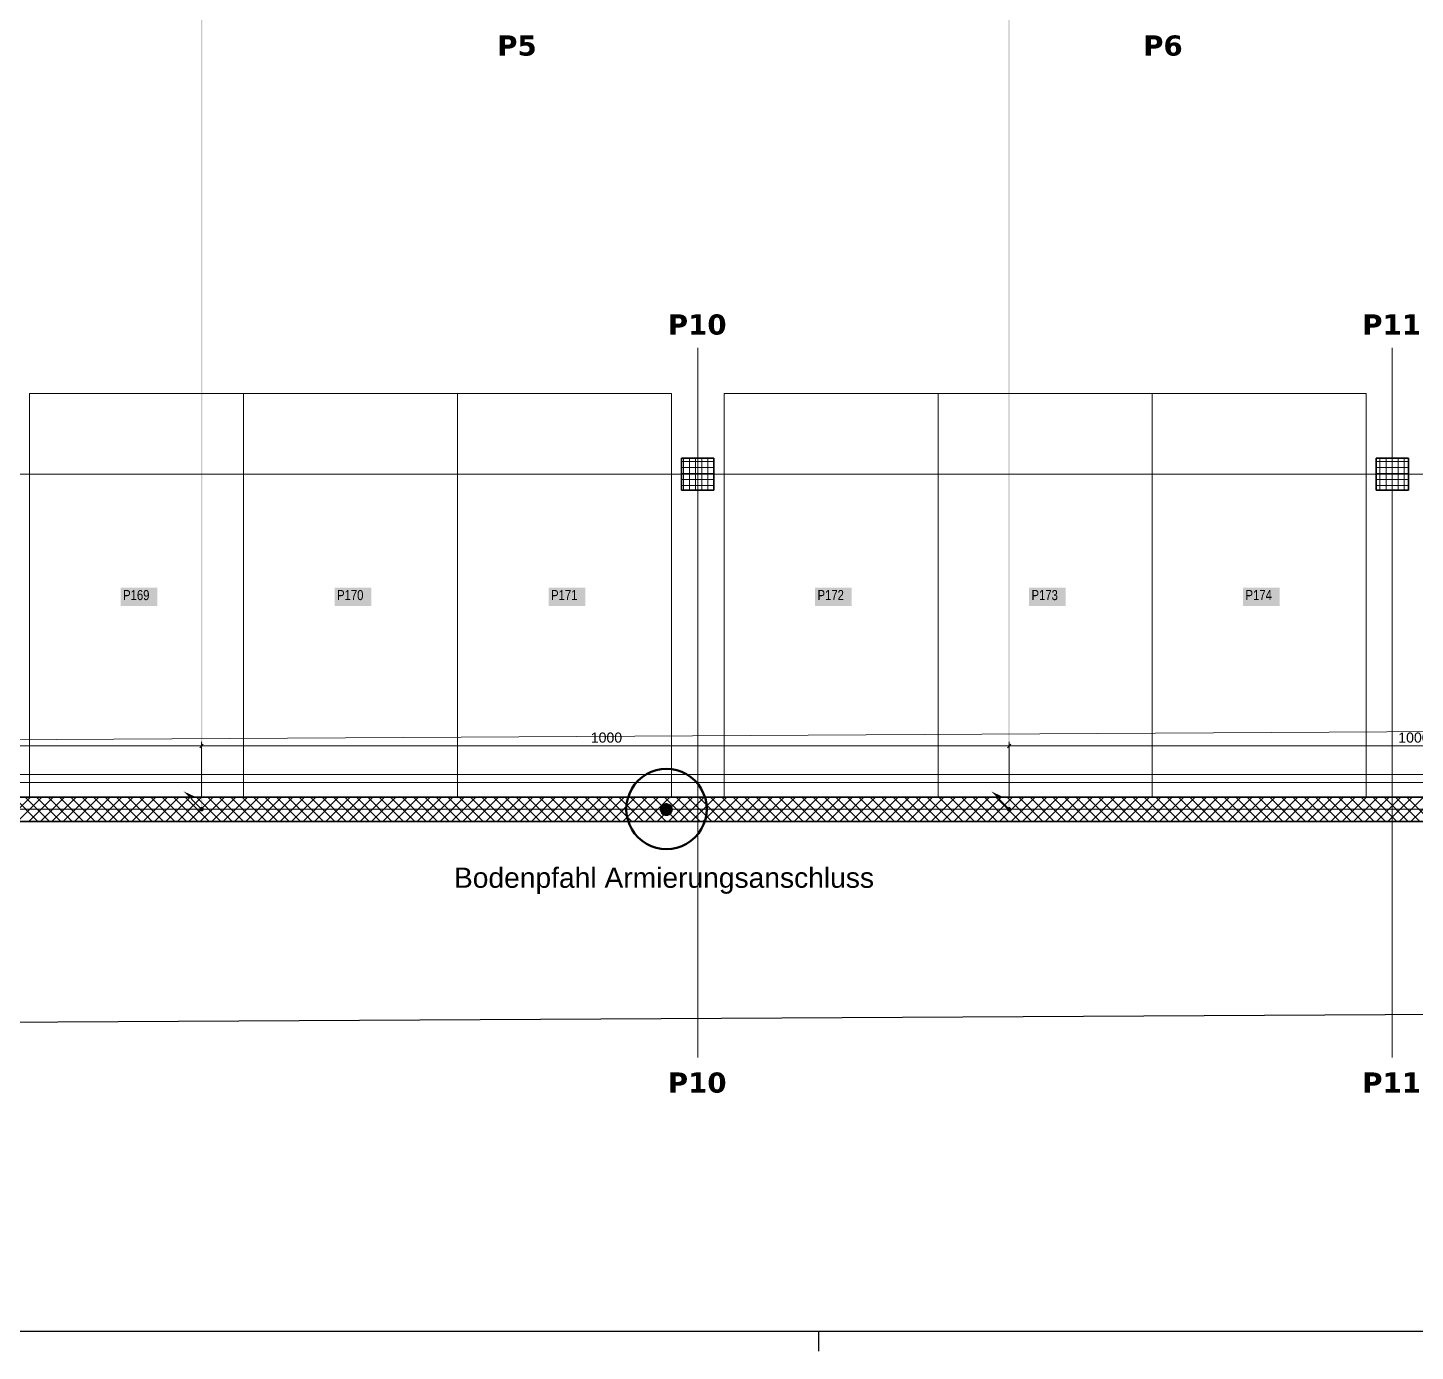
# Model space of a CAD drawing. Extents: x -1132 to 613, y -179 to 712.
# Drawn here: x -633.3 to -289.6, y -179.5 to 148.4 of the extents above; entities that cross this region are included whole.
import ezdxf
from ezdxf.lldxf.tags import DXFTag

# ---------------------------------------------------------------- set-up
doc = ezdxf.new("R2010")
doc.units = 0
doc.layers.get('0').update_dxf_attribs({"lineweight": 13})
for name, color, linetype, lineweight, true_color in [('A-DETL-____-OTLN', 5, 'Continuous', 9, 0x0000ff), ('C-PROP-LINE-OTLN', 7, '_Grundgrenze_', 25, 0x800000), ('EL01_VVV_Mass Blitzschutz', 3, 'Continuous', 13, 0x00ff00), ('EL01_WAN_Blitzschutz Text', 1, 'Continuous', 13, 0xff0000), ('EL01_WAN_Leitung_Potentialausgleich', 1, 'fein_strichliert', 13, 0xff0000), ('S-GRID-____-IDEN', 7, 'Continuous', 9, 0x5555aa)]:
    doc.layers.add(name, color=color, linetype=linetype, lineweight=lineweight, true_color=true_color)
for name, color, linetype, lineweight in [('A-FLOR-____-OTLN', 7, 'Continuous', 9), ('A-WALL-____-MCUT', 7, 'Continuous', 35), ('A-WALL-____-PATT', 7, 'Continuous', 35), ('C-PRKG-____-IDEN', 7, 'Continuous', 5), ('C-PRKG-____-OTLN', 7, 'Continuous', 9), ('S-COLS-____-MCUT', 7, 'Continuous', 35), ('S-COLS-____-OTLN', 7, 'Continuous', 9), ('S-GRID-____-OTLN', 7, 'Continuous', 5)]:
    doc.layers.add(name, color=color, linetype=linetype, lineweight=lineweight)
doc.styles.get("Standard").update_dxf_attribs({"font": 'arial.ttf'})
tags = doc.linetypes.add('_Grundgrenze_', pattern=[0.45, 0.2, -0.05, 0.05, -0.05, 0.05, -0.05]).pattern_tags.tags
tags[14:15] = [DXFTag(74, 4), DXFTag(75, 0), DXFTag(340, '0'), DXFTag(46, 1.0), DXFTag(50, 0.0), DXFTag(44, 0.0), DXFTag(45, 0.0)]
tags[12:13] = [DXFTag(74, 4), DXFTag(75, 0), DXFTag(340, '0'), DXFTag(46, 1.0), DXFTag(50, 0.0), DXFTag(44, 0.0), DXFTag(45, 0.0)]
tags[10:11] = [DXFTag(74, 4), DXFTag(75, 0), DXFTag(340, '0'), DXFTag(46, 1.0), DXFTag(50, 0.0), DXFTag(44, 0.0), DXFTag(45, 0.0)]
tags[8:9] = [DXFTag(74, 4), DXFTag(75, 0), DXFTag(340, '0'), DXFTag(46, 1.0), DXFTag(50, 0.0), DXFTag(44, 0.0), DXFTag(45, 0.0)]
tags[6:7] = [DXFTag(74, 4), DXFTag(75, 0), DXFTag(340, '0'), DXFTag(46, 1.0), DXFTag(50, 0.0), DXFTag(44, 0.0), DXFTag(45, 0.0)]
tags[4:5] = [DXFTag(74, 4), DXFTag(75, 0), DXFTag(340, '0'), DXFTag(46, 1.0), DXFTag(50, 0.0), DXFTag(44, 0.0), DXFTag(45, 0.0)]
tags = doc.linetypes.add('_Rasterlinie_', pattern=[0.375, 0.2, -0.05, 0.075, -0.05]).pattern_tags.tags
tags[10:11] = [DXFTag(74, 4), DXFTag(75, 0), DXFTag(340, '0'), DXFTag(46, 1.0), DXFTag(50, 0.0), DXFTag(44, 0.0), DXFTag(45, 0.0)]
tags[8:9] = [DXFTag(74, 4), DXFTag(75, 0), DXFTag(340, '0'), DXFTag(46, 1.0), DXFTag(50, 0.0), DXFTag(44, 0.0), DXFTag(45, 0.0)]
tags[6:7] = [DXFTag(74, 4), DXFTag(75, 0), DXFTag(340, '0'), DXFTag(46, 1.0), DXFTag(50, 0.0), DXFTag(44, 0.0), DXFTag(45, 0.0)]
tags[4:5] = [DXFTag(74, 4), DXFTag(75, 0), DXFTag(340, '0'), DXFTag(46, 1.0), DXFTag(50, 0.0), DXFTag(44, 0.0), DXFTag(45, 0.0)]
tags = doc.linetypes.add('_Strichliert - Fein_', pattern=[0.15, 0.1, -0.05]).pattern_tags.tags
tags[6:7] = [DXFTag(74, 4), DXFTag(75, 0), DXFTag(340, '0'), DXFTag(46, 1.0), DXFTag(50, 0.0), DXFTag(44, 0.0), DXFTag(45, 0.0)]
tags[4:5] = [DXFTag(74, 4), DXFTag(75, 0), DXFTag(340, '0'), DXFTag(46, 1.0), DXFTag(50, 0.0), DXFTag(44, 0.0), DXFTag(45, 0.0)]
tags = doc.linetypes.add('fein_strichliert', pattern=[4, 1, -2, 1]).pattern_tags.tags
tags[8:9] = [DXFTag(74, 4), DXFTag(75, 0), DXFTag(340, '0'), DXFTag(46, 0.0), DXFTag(50, 0.0), DXFTag(44, 0.0), DXFTag(45, 0.0)]
tags[6:7] = [DXFTag(74, 4), DXFTag(75, 0), DXFTag(340, '0'), DXFTag(46, 0.0), DXFTag(50, 0.0), DXFTag(44, 0.0), DXFTag(45, 0.0)]
tags[4:5] = [DXFTag(74, 4), DXFTag(75, 0), DXFTag(340, '0'), DXFTag(46, 0.0), DXFTag(50, 0.0), DXFTag(44, 0.0), DXFTag(45, 0.0)]
tags = doc.linetypes.add('Gestrichelt', pattern=[0.1, 0.05, -0.05]).pattern_tags.tags
tags[6:7] = [DXFTag(74, 4), DXFTag(75, 0), DXFTag(340, '0'), DXFTag(46, 1.0), DXFTag(50, 0.0), DXFTag(44, 0.0), DXFTag(45, 0.0)]
tags[4:5] = [DXFTag(74, 4), DXFTag(75, 0), DXFTag(340, '0'), DXFTag(46, 1.0), DXFTag(50, 0.0), DXFTag(44, 0.0), DXFTag(45, 0.0)]

# ---------------------------------------------------------------- blocks, each defined once
blk = doc.blocks.new('Referenz-A0ULN8GXQT', base_point=(-1139.87, -119.94))
at = {"layer": 'A-DETL-____-OTLN', "color": 0, "linetype": '_Strichliert - Fein_', "ltscale": 0.13}
blk.add_line((-994.42, -29.97), (174.99, -23.41), dxfattribs=at)
at = {"layer": 'A-DETL-____-OTLN', "color": 0, "linetype": 'Gestrichelt', "ltscale": 0.13}
blk.add_line((167.2, -36.6), (-883, -36.6), dxfattribs=at)
at = {"layer": 'A-FLOR-____-OTLN', "color": 0, "linetype": 'Continuous', "ltscale": 0.13}
blk.add_line((-883, -38.61), (55.2, -38.61), dxfattribs=at)
at = {"layer": 'A-WALL-____-MCUT', "color": 0, "linetype": 'Continuous', "ltscale": 0.35}
for p, q in [((167.2, -42.2), (-883, -42.2)), ((-1028, -48.2), (174.99, -48.2))]:
    blk.add_line(p, q, dxfattribs=at)
at = {"layer": 'A-WALL-____-PATT', "color": 0, "linetype": 'Continuous', "lineweight": 9, "ltscale": 0.13}
for p, q in [((-638.61, -48.2), (-632.61, -42.2)), ((-630.73, -48.2), (-636.73, -42.2)), ((-635.79, -48.2), (-629.79, -42.2)), ((-627.9, -48.2), (-633.9, -42.2)), ((-632.96, -48.2), (-626.96, -42.2)), ((-625.07, -48.2), (-631.07, -42.2)), ((-630.13, -48.2), (-624.13, -42.2)), ((-622.24, -48.2), (-628.24, -42.2)), ((-627.3, -48.2), (-621.3, -42.2)), ((-619.41, -48.2), (-625.41, -42.2)), ((-624.47, -48.2), (-618.47, -42.2)), ((-616.58, -48.2), (-622.58, -42.2)), ((-621.64, -48.2), (-615.64, -42.2)), ((-613.76, -48.2), (-619.76, -42.2)), ((-618.82, -48.2), (-612.82, -42.2)), ((-610.93, -48.2), (-616.93, -42.2)), ((-615.99, -48.2), (-609.99, -42.2)), ((-608.1, -48.2), (-614.1, -42.2)), ((-613.16, -48.2), (-607.16, -42.2)), ((-605.27, -48.2), (-611.27, -42.2)), ((-610.33, -48.2), (-604.33, -42.2)), ((-602.44, -48.2), (-608.44, -42.2)), ((-607.5, -48.2), (-601.5, -42.2)), ((-599.61, -48.2), (-605.61, -42.2)), ((-604.67, -48.2), (-598.67, -42.2)), ((-596.79, -48.2), (-602.79, -42.2)), ((-601.84, -48.2), (-595.84, -42.2)), ((-593.96, -48.2), (-599.96, -42.2)), ((-599.02, -48.2), (-593.02, -42.2)), ((-591.13, -48.2), (-597.13, -42.2)), ((-596.19, -48.2), (-590.19, -42.2)), ((-588.3, -48.2), (-594.3, -42.2)), ((-593.36, -48.2), (-587.36, -42.2)), ((-585.47, -48.2), (-591.47, -42.2)), ((-590.53, -48.2), (-584.53, -42.2)), ((-582.64, -48.2), (-588.64, -42.2)), ((-587.7, -48.2), (-581.7, -42.2)), ((-579.81, -48.2), (-585.81, -42.2)), ((-584.87, -48.2), (-578.87, -42.2)), ((-576.99, -48.2), (-582.99, -42.2)), ((-582.05, -48.2), (-576.05, -42.2)), ((-574.16, -48.2), (-580.16, -42.2)), ((-579.22, -48.2), (-573.22, -42.2)), ((-571.33, -48.2), (-577.33, -42.2)), ((-576.39, -48.2), (-570.39, -42.2)), ((-568.5, -48.2), (-574.5, -42.2)), ((-573.56, -48.2), (-567.56, -42.2)), ((-565.67, -48.2), (-571.67, -42.2)), ((-570.73, -48.2), (-564.73, -42.2)), ((-562.84, -48.2), (-568.84, -42.2)), ((-567.9, -48.2), (-561.9, -42.2)), ((-560.02, -48.2), (-566.02, -42.2)), ((-565.08, -48.2), (-559.08, -42.2)), ((-557.19, -48.2), (-563.19, -42.2)), ((-562.25, -48.2), (-556.25, -42.2)), ((-554.36, -48.2), (-560.36, -42.2)), ((-559.42, -48.2), (-553.42, -42.2)), ((-551.53, -48.2), (-557.53, -42.2)), ((-556.59, -48.2), (-550.59, -42.2)), ((-548.7, -48.2), (-554.7, -42.2)), ((-553.76, -48.2), (-547.76, -42.2)), ((-545.87, -48.2), (-551.87, -42.2)), ((-550.93, -48.2), (-544.93, -42.2)), ((-543.05, -48.2), (-549.05, -42.2)), ((-548.1, -48.2), (-542.1, -42.2)), ((-540.22, -48.2), (-546.22, -42.2)), ((-545.28, -48.2), (-539.28, -42.2)), ((-537.39, -48.2), (-543.39, -42.2)), ((-542.45, -48.2), (-536.45, -42.2)), ((-534.56, -48.2), (-540.56, -42.2)), ((-539.62, -48.2), (-533.62, -42.2)), ((-531.73, -48.2), (-537.73, -42.2)), ((-536.79, -48.2), (-530.79, -42.2)), ((-528.9, -48.2), (-534.9, -42.2)), ((-533.96, -48.2), (-527.96, -42.2)), ((-526.07, -48.2), (-532.07, -42.2)), ((-531.13, -48.2), (-525.13, -42.2)), ((-523.25, -48.2), (-529.25, -42.2)), ((-528.31, -48.2), (-522.31, -42.2)), ((-520.42, -48.2), (-526.42, -42.2)), ((-525.48, -48.2), (-519.48, -42.2)), ((-517.59, -48.2), (-523.59, -42.2)), ((-522.65, -48.2), (-516.65, -42.2)), ((-514.76, -48.2), (-520.76, -42.2)), ((-519.82, -48.2), (-513.82, -42.2)), ((-511.93, -48.2), (-517.93, -42.2)), ((-516.99, -48.2), (-510.99, -42.2)), ((-509.1, -48.2), (-515.1, -42.2)), ((-514.16, -48.2), (-508.16, -42.2)), ((-506.28, -48.2), (-512.28, -42.2)), ((-511.33, -48.2), (-505.33, -42.2)), ((-503.45, -48.2), (-509.45, -42.2)), ((-508.51, -48.2), (-502.51, -42.2)), ((-500.62, -48.2), (-506.62, -42.2)), ((-505.68, -48.2), (-499.68, -42.2)), ((-497.79, -48.2), (-503.79, -42.2)), ((-502.85, -48.2), (-496.85, -42.2)), ((-494.96, -48.2), (-500.96, -42.2)), ((-500.02, -48.2), (-494.02, -42.2)), ((-492.13, -48.2), (-498.13, -42.2)), ((-497.19, -48.2), (-491.19, -42.2)), ((-489.31, -48.2), (-495.31, -42.2)), ((-494.36, -48.2), (-488.36, -42.2)), ((-486.48, -48.2), (-492.48, -42.2)), ((-491.54, -48.2), (-485.54, -42.2)), ((-483.65, -48.2), (-489.65, -42.2)), ((-488.71, -48.2), (-482.71, -42.2)), ((-480.82, -48.2), (-486.82, -42.2)), ((-485.88, -48.2), (-479.88, -42.2)), ((-477.99, -48.2), (-483.99, -42.2)), ((-483.05, -48.2), (-477.05, -42.2)), ((-475.16, -48.2), (-481.16, -42.2)), ((-480.22, -48.2), (-474.22, -42.2)), ((-472.33, -48.2), (-478.33, -42.2)), ((-477.39, -48.2), (-471.39, -42.2)), ((-469.51, -48.2), (-475.51, -42.2)), ((-474.57, -48.2), (-468.57, -42.2)), ((-466.68, -48.2), (-472.68, -42.2)), ((-471.74, -48.2), (-465.74, -42.2)), ((-463.85, -48.2), (-469.85, -42.2)), ((-468.91, -48.2), (-462.91, -42.2)), ((-461.02, -48.2), (-467.02, -42.2)), ((-466.08, -48.2), (-460.08, -42.2)), ((-458.19, -48.2), (-464.19, -42.2)), ((-463.25, -48.2), (-457.25, -42.2)), ((-455.36, -48.2), (-461.36, -42.2)), ((-460.42, -48.2), (-454.42, -42.2)), ((-452.54, -48.2), (-458.54, -42.2)), ((-457.59, -48.2), (-451.59, -42.2)), ((-449.71, -48.2), (-455.71, -42.2)), ((-454.77, -48.2), (-448.77, -42.2)), ((-446.88, -48.2), (-452.88, -42.2)), ((-451.94, -48.2), (-445.94, -42.2)), ((-444.05, -48.2), (-450.05, -42.2)), ((-449.11, -48.2), (-443.11, -42.2)), ((-441.22, -48.2), (-447.22, -42.2)), ((-446.28, -48.2), (-440.28, -42.2)), ((-438.39, -48.2), (-444.39, -42.2)), ((-443.45, -48.2), (-437.45, -42.2)), ((-435.56, -48.2), (-441.56, -42.2)), ((-440.62, -48.2), (-434.62, -42.2)), ((-432.74, -48.2), (-438.74, -42.2)), ((-437.8, -48.2), (-431.8, -42.2)), ((-429.91, -48.2), (-435.91, -42.2)), ((-434.97, -48.2), (-428.97, -42.2)), ((-427.08, -48.2), (-433.08, -42.2)), ((-432.14, -48.2), (-426.14, -42.2)), ((-424.25, -48.2), (-430.25, -42.2)), ((-429.31, -48.2), (-423.31, -42.2)), ((-421.42, -48.2), (-427.42, -42.2)), ((-426.48, -48.2), (-420.48, -42.2)), ((-418.59, -48.2), (-424.59, -42.2)), ((-423.65, -48.2), (-417.65, -42.2)), ((-415.77, -48.2), (-421.77, -42.2)), ((-420.83, -48.2), (-414.83, -42.2)), ((-412.94, -48.2), (-418.94, -42.2)), ((-418, -48.2), (-412, -42.2)), ((-410.11, -48.2), (-416.11, -42.2)), ((-415.17, -48.2), (-409.17, -42.2)), ((-407.28, -48.2), (-413.28, -42.2)), ((-412.34, -48.2), (-406.34, -42.2)), ((-404.45, -48.2), (-410.45, -42.2)), ((-409.51, -48.2), (-403.51, -42.2)), ((-401.62, -48.2), (-407.62, -42.2)), ((-406.68, -48.2), (-400.68, -42.2)), ((-398.8, -48.2), (-404.8, -42.2)), ((-403.85, -48.2), (-397.85, -42.2)), ((-395.97, -48.2), (-401.97, -42.2)), ((-401.03, -48.2), (-395.03, -42.2)), ((-393.14, -48.2), (-399.14, -42.2)), ((-398.2, -48.2), (-392.2, -42.2)), ((-390.31, -48.2), (-396.31, -42.2)), ((-395.37, -48.2), (-389.37, -42.2)), ((-387.48, -48.2), (-393.48, -42.2)), ((-392.54, -48.2), (-386.54, -42.2)), ((-384.65, -48.2), (-390.65, -42.2)), ((-389.71, -48.2), (-383.71, -42.2)), ((-381.82, -48.2), (-387.82, -42.2)), ((-386.88, -48.2), (-380.88, -42.2)), ((-379, -48.2), (-385, -42.2)), ((-384.06, -48.2), (-378.06, -42.2)), ((-376.17, -48.2), (-382.17, -42.2)), ((-381.23, -48.2), (-375.23, -42.2)), ((-373.34, -48.2), (-379.34, -42.2)), ((-378.4, -48.2), (-372.4, -42.2)), ((-370.51, -48.2), (-376.51, -42.2)), ((-375.57, -48.2), (-369.57, -42.2)), ((-367.68, -48.2), (-373.68, -42.2)), ((-372.74, -48.2), (-366.74, -42.2)), ((-364.85, -48.2), (-370.85, -42.2)), ((-369.91, -48.2), (-363.91, -42.2)), ((-362.03, -48.2), (-368.03, -42.2)), ((-367.09, -48.2), (-361.09, -42.2)), ((-359.2, -48.2), (-365.2, -42.2)), ((-364.26, -48.2), (-358.26, -42.2)), ((-356.37, -48.2), (-362.37, -42.2)), ((-361.43, -48.2), (-355.43, -42.2)), ((-353.54, -48.2), (-359.54, -42.2)), ((-358.6, -48.2), (-352.6, -42.2)), ((-350.71, -48.2), (-356.71, -42.2)), ((-355.77, -48.2), (-349.77, -42.2)), ((-347.88, -48.2), (-353.88, -42.2)), ((-352.94, -48.2), (-346.94, -42.2)), ((-345.06, -48.2), (-351.06, -42.2)), ((-350.11, -48.2), (-344.11, -42.2)), ((-342.23, -48.2), (-348.23, -42.2)), ((-347.29, -48.2), (-341.29, -42.2)), ((-339.4, -48.2), (-345.4, -42.2)), ((-344.46, -48.2), (-338.46, -42.2)), ((-336.57, -48.2), (-342.57, -42.2)), ((-341.63, -48.2), (-335.63, -42.2)), ((-333.74, -48.2), (-339.74, -42.2)), ((-338.8, -48.2), (-332.8, -42.2)), ((-330.91, -48.2), (-336.91, -42.2)), ((-335.97, -48.2), (-329.97, -42.2)), ((-328.08, -48.2), (-334.08, -42.2)), ((-333.14, -48.2), (-327.14, -42.2)), ((-325.26, -48.2), (-331.26, -42.2)), ((-330.32, -48.2), (-324.32, -42.2)), ((-322.43, -48.2), (-328.43, -42.2)), ((-327.49, -48.2), (-321.49, -42.2)), ((-319.6, -48.2), (-325.6, -42.2)), ((-324.66, -48.2), (-318.66, -42.2)), ((-316.77, -48.2), (-322.77, -42.2)), ((-321.83, -48.2), (-315.83, -42.2)), ((-313.94, -48.2), (-319.94, -42.2)), ((-319, -48.2), (-313, -42.2)), ((-311.11, -48.2), (-317.11, -42.2)), ((-316.17, -48.2), (-310.17, -42.2)), ((-308.29, -48.2), (-314.29, -42.2)), ((-313.35, -48.2), (-307.35, -42.2)), ((-305.46, -48.2), (-311.46, -42.2)), ((-310.52, -48.2), (-304.52, -42.2)), ((-302.63, -48.2), (-308.63, -42.2)), ((-307.69, -48.2), (-301.69, -42.2)), ((-299.8, -48.2), (-305.8, -42.2)), ((-304.86, -48.2), (-298.86, -42.2)), ((-296.97, -48.2), (-302.97, -42.2)), ((-302.03, -48.2), (-296.03, -42.2)), ((-294.14, -48.2), (-300.14, -42.2)), ((-299.2, -48.2), (-293.2, -42.2)), ((-291.32, -48.2), (-297.32, -42.2)), ((-296.37, -48.2), (-290.37, -42.2)), ((-288.49, -48.2), (-294.49, -42.2)), ((-293.55, -48.2), (-287.55, -42.2)), ((-285.66, -48.2), (-291.66, -42.2)), ((-290.72, -48.2), (-284.72, -42.2))]:
    blk.add_line(p, q, dxfattribs=at)
at = {"layer": 'C-PRKG-____-IDEN', "color": 7, "linetype": 'Continuous', "ltscale": 0.13, "true_color": 0xffffff}
for points in [[(-610.26, 5.12), (-601.19, 5.12), (-610.26, 9.72)], [(-601.19, 5.12), (-610.26, 9.72), (-601.19, 9.72)], [(-557.26, 5.12), (-548.19, 5.12), (-557.26, 9.72)], [(-548.19, 5.12), (-557.26, 9.72), (-548.19, 9.72)], [(-504.26, 5.12), (-495.19, 5.12), (-504.26, 9.72)], [(-495.19, 5.12), (-504.26, 9.72), (-495.19, 9.72)], [(-438.26, 5.13), (-429.19, 5.13), (-438.26, 9.72)], [(-429.19, 5.13), (-438.26, 9.72), (-429.19, 9.72)], [(-385.26, 5.13), (-376.19, 5.13), (-385.26, 9.72)], [(-376.19, 5.13), (-385.26, 9.72), (-376.19, 9.72)], [(-332.26, 5.13), (-323.19, 5.13), (-332.26, 9.72)], [(-323.19, 5.13), (-332.26, 9.72), (-323.19, 9.72)]]:
    blk.add_solid(points, dxfattribs=at)
at = {"layer": 'C-PRKG-____-OTLN', "color": 0, "linetype": 'Continuous', "ltscale": 0.13}
for p, q in [((-579.8, 57.78), (-632.8, 57.78)), ((-632.8, -42.2), (-632.8, 57.78)), ((-579.8, 57.78), (-632.8, 57.78)), ((-632.8, 57.78), (-632.8, -42.2)), ((-632.8, -42.2), (-632.8, 57.78)), ((-632.8, 57.78), (-579.8, 57.78)), ((-632.8, 57.78), (-632.8, 57.78)), ((-526.8, 57.78), (-579.8, 57.78)), ((-579.8, -42.2), (-579.8, 57.78)), ((-526.8, 57.78), (-579.8, 57.78)), ((-579.8, 57.78), (-579.8, -42.2)), ((-579.8, -42.2), (-579.8, 57.78)), ((-579.8, 57.78), (-526.8, 57.78)), ((-579.8, 57.78), (-579.8, 57.78)), ((-579.8, -42.2), (-579.8, 57.78)), ((-579.8, -42.2), (-579.8, 57.78)), ((-579.8, 57.78), (-579.8, -42.2)), ((-579.8, 57.78), (-579.8, 57.78)), ((-473.8, 57.78), (-526.8, 57.78)), ((-526.8, -42.2), (-526.8, 57.78)), ((-473.8, 57.78), (-526.8, 57.78)), ((-526.8, 57.78), (-526.8, -42.2)), ((-526.8, -42.2), (-526.8, 57.78)), ((-526.8, 57.78), (-473.8, 57.78)), ((-526.8, 57.78), (-526.8, 57.78)), ((-526.8, -42.2), (-526.8, 57.78)), ((-526.8, -42.2), (-526.8, 57.78)), ((-526.8, 57.78), (-526.8, -42.2)), ((-526.8, 57.78), (-526.8, 57.78)), ((-473.8, -42.2), (-473.8, 57.78)), ((-473.8, -42.2), (-473.8, 57.78)), ((-473.8, 57.78), (-473.8, -42.2)), ((-473.8, 57.78), (-473.8, 57.78)), ((-407.8, 57.78), (-460.8, 57.78)), ((-460.8, -42.2), (-460.8, 57.78)), ((-407.8, 57.78), (-460.8, 57.78)), ((-460.8, 57.78), (-460.8, -42.2)), ((-460.8, -42.2), (-460.8, 57.78)), ((-460.8, 57.78), (-407.8, 57.78)), ((-460.8, 57.78), (-460.8, 57.78)), ((-354.8, 57.78), (-407.8, 57.78)), ((-407.8, -42.2), (-407.8, 57.78)), ((-354.8, 57.78), (-407.8, 57.78)), ((-407.8, 57.78), (-407.8, -42.2)), ((-407.8, -42.2), (-407.8, 57.78)), ((-407.8, 57.78), (-354.8, 57.78)), ((-407.8, 57.78), (-407.8, 57.78)), ((-407.8, -42.2), (-407.8, 57.78)), ((-407.8, -42.2), (-407.8, 57.78)), ((-407.8, 57.78), (-407.8, -42.2)), ((-407.8, 57.78), (-407.8, 57.78)), ((-301.8, 57.78), (-354.8, 57.78)), ((-354.8, -42.2), (-354.8, 57.78)), ((-301.8, 57.78), (-354.8, 57.78)), ((-354.8, 57.78), (-354.8, -42.2)), ((-354.8, -42.2), (-354.8, 57.78)), ((-354.8, 57.78), (-301.8, 57.78)), ((-354.8, 57.78), (-354.8, 57.78)), ((-354.8, -42.2), (-354.8, 57.78)), ((-354.8, -42.2), (-354.8, 57.78)), ((-354.8, 57.78), (-354.8, -42.2)), ((-354.8, 57.78), (-354.8, 57.78)), ((-301.8, -42.2), (-301.8, 57.78)), ((-301.8, -42.2), (-301.8, 57.78)), ((-301.8, 57.78), (-301.8, -42.2)), ((-301.8, 57.78), (-301.8, 57.78)), ((-460.8, -42.2), (-460.8, -42.2)), ((-407.8, -42.2), (-407.8, -42.2)), ((-407.8, -42.2), (-407.8, -42.2)), ((-354.8, -42.2), (-354.8, -42.2)), ((-354.8, -42.2), (-354.8, -42.2)), ((-301.8, -42.2), (-301.8, -42.2))]:
    blk.add_line(p, q, dxfattribs=at)
at = {"layer": 'C-PROP-LINE-OTLN', "color": 0, "linetype": '_Grundgrenze_', "lineweight": -2, "ltscale": 0.25}
blk.add_line((-1057.76, -100.32), (174.99, -93.41), dxfattribs=at)
at = {"layer": 'S-COLS-____-MCUT', "color": 0, "linetype": 'Continuous', "ltscale": 0.35}
for p, q in [((-463.3, 41.8), (-471.3, 41.8)), ((-471.3, 41.8), (-471.3, 33.8)), ((-463.3, 33.8), (-463.3, 41.8)), ((-291.3, 41.8), (-299.3, 41.8)), ((-299.3, 41.8), (-299.3, 33.8)), ((-291.3, 33.8), (-291.3, 41.8)), ((-471.3, 33.8), (-463.3, 33.8)), ((-299.3, 33.8), (-291.3, 33.8))]:
    blk.add_line(p, q, dxfattribs=at)
at = {"layer": 'S-COLS-____-OTLN', "color": 0, "linetype": 'Continuous', "ltscale": 0.13}
for p, q in [((-470.84, 33.8), (-470.84, 41.8)), ((-469.34, 33.8), (-469.34, 41.8)), ((-467.84, 33.8), (-467.84, 41.8)), ((-466.34, 33.8), (-466.34, 41.8)), ((-464.84, 33.8), (-464.84, 41.8)), ((-463.34, 33.8), (-463.34, 41.8)), ((-298.34, 33.8), (-298.34, 41.8)), ((-296.84, 33.8), (-296.84, 41.8)), ((-295.34, 33.8), (-295.34, 41.8)), ((-293.84, 33.8), (-293.84, 41.8)), ((-292.34, 33.8), (-292.34, 41.8)), ((-471.3, 40.97), (-463.3, 40.97)), ((-471.3, 39.47), (-463.3, 39.47)), ((-471.3, 37.97), (-463.3, 37.97)), ((-299.3, 40.97), (-291.3, 40.97)), ((-299.3, 39.47), (-291.3, 39.47)), ((-299.3, 37.97), (-291.3, 37.97)), ((-471.3, 36.47), (-463.3, 36.47)), ((-471.3, 34.97), (-463.3, 34.97)), ((-299.3, 36.47), (-291.3, 36.47)), ((-299.3, 34.97), (-291.3, 34.97))]:
    blk.add_line(p, q, dxfattribs=at)
at = {"layer": 'S-GRID-____-OTLN', "color": 0, "linetype": '_Rasterlinie_', "ltscale": 0.13}
for p, q in [((-467.3, -106.7), (-467.3, 69.09)), ((-295.3, -106.7), (-295.3, 69.09)), ((-1093.45, 37.8), (174.99, 37.8)), ((-1093.45, -45.2), (174.99, -45.2))]:
    blk.add_line(p, q, dxfattribs=at)
at = {"layer": 'C-PRKG-____-IDEN', "color": 0, "linetype": 'Continuous', "ltscale": 0.13, "char_height": 2.5, "attachment_point": 1}
for s, insert in [('{\\W0.8;\\fArial;P169}', (-609.64, 9.1)), ('{\\W0.8;\\fArial;P170}', (-556.64, 9.1)), ('{\\W0.8;\\fArial;P171}', (-503.64, 9.1)), ('{\\W0.8;\\fArial;P172}', (-437.64, 9.1)), ('{\\W0.8;\\fArial;P173}', (-384.64, 9.1)), ('{\\W0.8;\\fArial;P174}', (-331.64, 9.1))]:
    blk.add_mtext(s, dxfattribs=dict(at, insert=insert))
at = {"layer": 'S-GRID-____-IDEN', "color": 0, "linetype": 'Continuous', "lineweight": 5, "ltscale": 0.13, "char_height": 5, "attachment_point": 1}
for s, insert in [('{\\fVerdana|b1|i0;P5}', (-517, 146.49)), ('{\\fVerdana|b1|i0;P6}', (-357, 146.49)), ('{\\fVerdana|b1|i0;P10}', (-474.74, 77.38)), ('{\\fVerdana|b1|i0;P11}', (-302.74, 77.38)), ('{\\fVerdana|b1|i0;P10}', (-474.74, -110.41)), ('{\\fVerdana|b1|i0;P11}', (-302.74, -110.41))]:
    blk.add_mtext(s, dxfattribs=dict(at, insert=insert))
blk = doc.blocks.new('Maß-A0ULN8H3QT', base_point=(-813.01, -42.2))
at = {"color": 0, "lineweight": -2}
for p, q in [((-813.01, -29.95), (-812.19, -29.12)), ((-812.6, -28.53), (-812.6, -42.2)), ((-590.2, -29.53), (-812.6, -29.53)), ((-590.61, -29.95), (-589.79, -29.12)), ((-590.2, -28.53), (-590.2, -42.2))]:
    blk.add_line(p, q, dxfattribs=at)
at = {"color": 0, "lineweight": -2, "insert": (-705, -26.2), "char_height": 2.5, "attachment_point": 1}
blk.add_mtext('{\\fArial;1112}', dxfattribs=at)
blk = doc.blocks.new('Maß-A0ULN8H5QT', base_point=(-390.61, -42.2))
at = {"color": 0, "lineweight": -2}
for p, q in [((-390.61, -29.95), (-389.79, -29.12)), ((-390.2, -28.53), (-390.2, -42.2)), ((-190.2, -29.53), (-390.2, -29.53)), ((-190.61, -29.95), (-189.79, -29.12)), ((-190.2, -28.53), (-190.2, -42.2))]:
    blk.add_line(p, q, dxfattribs=at)
at = {"color": 0, "lineweight": -2, "insert": (-293.81, -26.2), "char_height": 2.5, "attachment_point": 1}
blk.add_mtext('{\\fArial;1000}', dxfattribs=at)
blk = doc.blocks.new('Bauteilbeschriftung-A0ULN8IDQT', base_point=(-527.7, -64.66))
at = {"color": 0, "linetype": 'ByBlock', "lineweight": -2, "ltscale": 0.13, "insert": (-527.7, -59.66), "char_height": 5, "attachment_point": 1}
blk.add_mtext('{\\fArial;Bodenpfahl Armierungsanschluss }', dxfattribs=at)
blk = doc.blocks.new('Maß-A0ULN8IRQT', base_point=(-590.61, -42.2))
at = {"color": 0, "lineweight": -2}
for p, q in [((-590.61, -29.95), (-589.79, -29.12)), ((-590.2, -28.53), (-590.2, -42.2)), ((-390.2, -29.53), (-590.2, -29.53)), ((-390.61, -29.95), (-389.79, -29.12)), ((-390.2, -28.53), (-390.2, -42.2))]:
    blk.add_line(p, q, dxfattribs=at)
at = {"color": 0, "lineweight": -2, "insert": (-493.81, -26.2), "char_height": 2.5, "attachment_point": 1}
blk.add_mtext('{\\fArial;1000}', dxfattribs=at)
blk = doc.blocks.new('Anschlusspunkt-A0ULN8IXQT', base_point=(-476.59, -46.79))
at = {"color": 0, "linetype": 'ByBlock', "lineweight": -2, "ltscale": 0.13}
for p, q in [((-476.39, -44.54), (-476.48, -44.72)), ((-476.28, -44.38), (-476.39, -44.54)), ((-476.15, -44.23), (-476.28, -44.38)), ((-476.01, -44.1), (-476.15, -44.23)), ((-475.84, -43.99), (-476.01, -44.1)), ((-475.67, -43.91), (-475.84, -43.99)), ((-475.48, -43.84), (-475.67, -43.91)), ((-475.29, -43.81), (-475.48, -43.84)), ((-475.09, -43.79), (-475.29, -43.81)), ((-474.9, -43.81), (-475.09, -43.79)), ((-474.71, -43.84), (-474.9, -43.81)), ((-474.52, -43.91), (-474.71, -43.84)), ((-474.34, -43.99), (-474.52, -43.91)), ((-474.18, -44.1), (-474.34, -43.99)), ((-474.03, -44.23), (-474.18, -44.1)), ((-473.9, -44.38), (-474.03, -44.23)), ((-473.79, -44.54), (-473.9, -44.38)), ((-473.71, -44.72), (-473.79, -44.54)), ((-476.58, -45.1), (-476.59, -45.29)), ((-476.59, -45.29), (-476.58, -45.49)), ((-476.54, -44.91), (-476.58, -45.1)), ((-476.58, -45.49), (-476.54, -45.68)), ((-476.48, -44.72), (-476.54, -44.91)), ((-476.54, -45.68), (-476.48, -45.87)), ((-476.48, -45.87), (-476.39, -46.04)), ((-476.39, -46.04), (-476.28, -46.21)), ((-476.28, -46.21), (-476.15, -46.35)), ((-476.15, -46.35), (-476.01, -46.48)), ((-476.01, -46.48), (-475.84, -46.59)), ((-475.84, -46.59), (-475.67, -46.68)), ((-475.67, -46.68), (-475.48, -46.74)), ((-475.48, -46.74), (-475.29, -46.78)), ((-475.29, -46.78), (-475.09, -46.79)), ((-475.09, -46.79), (-474.9, -46.78)), ((-474.9, -46.78), (-474.71, -46.74)), ((-474.71, -46.74), (-474.52, -46.68)), ((-474.52, -46.68), (-474.34, -46.59)), ((-474.34, -46.59), (-474.18, -46.48)), ((-474.18, -46.48), (-474.03, -46.35)), ((-474.03, -46.35), (-473.9, -46.21)), ((-473.9, -46.21), (-473.79, -46.04)), ((-473.79, -46.04), (-473.71, -45.87)), ((-473.64, -44.91), (-473.71, -44.72)), ((-473.71, -45.87), (-473.64, -45.68)), ((-473.61, -45.1), (-473.64, -44.91)), ((-473.64, -45.68), (-473.61, -45.49)), ((-473.59, -45.29), (-473.61, -45.1)), ((-473.61, -45.49), (-473.59, -45.29))]:
    blk.add_line(p, q, dxfattribs=at)
for points in [[(-473.65, -44.9), (-476.54, -44.9), (-473.79, -44.55)], [(-476.54, -44.9), (-473.79, -44.55), (-476.4, -44.55)], [(-473.79, -44.55), (-476.4, -44.55), (-473.8, -44.54)], [(-476.4, -44.55), (-473.8, -44.54), (-476.39, -44.54)], [(-473.8, -44.54), (-476.39, -44.54), (-474.03, -44.24)], [(-476.39, -44.54), (-474.03, -44.24), (-476.16, -44.24)], [(-474.03, -44.24), (-476.16, -44.24), (-474.04, -44.22)], [(-476.16, -44.24), (-474.04, -44.22), (-476.14, -44.22)], [(-474.04, -44.22), (-476.14, -44.22), (-474.34, -44)], [(-476.14, -44.22), (-474.34, -44), (-475.86, -44)], [(-474.34, -44), (-475.86, -44), (-474.36, -43.99)], [(-475.86, -44), (-474.36, -43.99), (-475.82, -43.99)], [(-474.36, -43.99), (-475.82, -43.99), (-474.7, -43.85)], [(-475.82, -43.99), (-474.7, -43.85), (-475.5, -43.85)], [(-474.7, -43.85), (-475.5, -43.85), (-474.73, -43.84)], [(-475.5, -43.85), (-474.73, -43.84), (-475.43, -43.84)], [(-474.73, -43.84), (-475.43, -43.84), (-475.12, -43.79)], [(-473.59, -45.29), (-476.59, -45.29), (-473.64, -44.91)], [(-476.59, -45.29), (-473.64, -44.91), (-476.54, -44.91)], [(-476.54, -45.68), (-473.59, -45.29), (-476.59, -45.29)], [(-473.64, -44.91), (-476.54, -44.91), (-473.65, -44.9)], [(-476.54, -44.91), (-473.65, -44.9), (-476.54, -44.9)], [(-473.64, -45.68), (-476.54, -45.68), (-473.59, -45.29)], [(-473.65, -45.69), (-476.54, -45.69), (-473.64, -45.68)], [(-476.54, -45.69), (-473.64, -45.68), (-476.54, -45.68)], [(-476.4, -46.04), (-473.65, -45.69), (-476.54, -45.69)], [(-473.79, -46.04), (-476.4, -46.04), (-473.65, -45.69)], [(-476.39, -46.05), (-473.79, -46.04), (-476.4, -46.04)], [(-473.8, -46.05), (-476.39, -46.05), (-473.79, -46.04)], [(-476.16, -46.35), (-473.8, -46.05), (-476.39, -46.05)], [(-474.03, -46.35), (-476.16, -46.35), (-473.8, -46.05)], [(-476.14, -46.36), (-474.03, -46.35), (-476.16, -46.35)], [(-474.04, -46.36), (-476.14, -46.36), (-474.03, -46.35)], [(-475.86, -46.58), (-474.04, -46.36), (-476.14, -46.36)], [(-474.34, -46.58), (-475.86, -46.58), (-474.04, -46.36)], [(-475.82, -46.6), (-474.34, -46.58), (-475.86, -46.58)], [(-474.36, -46.6), (-475.82, -46.6), (-474.34, -46.58)], [(-475.5, -46.74), (-474.36, -46.6), (-475.82, -46.6)], [(-474.7, -46.74), (-475.5, -46.74), (-474.36, -46.6)], [(-475.43, -46.75), (-474.7, -46.74), (-475.5, -46.74)], [(-474.73, -46.75), (-475.43, -46.75), (-474.7, -46.74)], [(-475.12, -46.79), (-474.73, -46.75), (-475.43, -46.75)]]:
    blk.add_solid(points, dxfattribs=at)
blk = doc.blocks.new('Polylinie-A0ULN8J9QT', base_point=(-1035.2, -45.35))
at = {"color": 0, "linetype": 'ByBlock', "lineweight": -2, "ltscale": 0.13}
for points in [[(-1025.12, -45.35), (174.99, -45.35), (-1024.85, -45.05)], [(174.99, -45.35), (-1024.85, -45.05), (174.99, -45.05)]]:
    blk.add_solid(points, dxfattribs=at)
blk = doc.blocks.new('Steigleitung_nach oben-A0ULN8JJQT', base_point=(-394.66, -45.76))
at = {"color": 0, "linetype": 'ByBlock', "lineweight": -2, "ltscale": 0.13}
blk.add_line((-392.69, -42.73), (-390.61, -44.81), dxfattribs=at)
for points in [[(-391.98, -42.02), (-393.39, -42.02), (-394.66, -40.76)], [(-392.69, -42.73), (-391.98, -42.02), (-393.39, -42.02)], [(-389.93, -44.72), (-390.49, -44.72), (-390.07, -44.66)], [(-390.49, -44.72), (-390.07, -44.66), (-390.36, -44.66)], [(-390.07, -44.66), (-390.36, -44.66), (-390.21, -44.64)], [(-389.65, -45.2), (-390.77, -45.2), (-389.67, -45.06)], [(-390.77, -45.2), (-389.67, -45.06), (-390.75, -45.06)], [(-390.75, -45.35), (-389.65, -45.2), (-390.77, -45.2)], [(-389.67, -45.06), (-390.75, -45.06), (-389.73, -44.92)], [(-390.75, -45.06), (-389.73, -44.92), (-390.7, -44.92)], [(-389.67, -45.06), (-390.75, -45.06), (-389.67, -45.06)], [(-390.75, -45.06), (-389.67, -45.06), (-390.75, -45.06)], [(-389.67, -45.35), (-390.75, -45.35), (-389.65, -45.2)], [(-390.7, -45.48), (-389.67, -45.35), (-390.75, -45.35)], [(-389.73, -44.92), (-390.7, -44.92), (-389.82, -44.81)], [(-390.7, -44.92), (-389.82, -44.81), (-390.61, -44.81)], [(-389.73, -45.48), (-390.7, -45.48), (-389.67, -45.35)], [(-390.61, -45.6), (-389.73, -45.48), (-390.7, -45.48)], [(-389.82, -44.81), (-390.61, -44.81), (-389.93, -44.72)], [(-390.61, -44.81), (-389.93, -44.72), (-390.49, -44.72)], [(-389.82, -44.81), (-390.61, -44.81), (-389.82, -44.81)], [(-390.61, -44.81), (-389.82, -44.81), (-390.61, -44.81)], [(-389.82, -45.6), (-390.61, -45.6), (-389.73, -45.48)], [(-390.49, -45.69), (-389.82, -45.6), (-390.61, -45.6)], [(-389.82, -45.6), (-390.61, -45.6), (-389.82, -45.6)], [(-390.61, -45.6), (-389.82, -45.6), (-390.61, -45.6)], [(-389.93, -44.72), (-390.49, -44.72), (-389.93, -44.72)], [(-390.49, -44.72), (-389.93, -44.72), (-390.49, -44.72)], [(-389.93, -45.69), (-390.49, -45.69), (-389.82, -45.6)], [(-390.36, -45.74), (-389.93, -45.69), (-390.49, -45.69)], [(-390.07, -45.74), (-390.36, -45.74), (-389.93, -45.69)], [(-390.21, -45.76), (-390.07, -45.74), (-390.36, -45.74)]]:
    blk.add_solid(points, dxfattribs=at)
blk = doc.blocks.new('Kreis-A0ULN8JTQT', base_point=(-485, -55.11))
at = {"color": 0, "linetype": 'ByBlock', "lineweight": -2, "ltscale": 0.5}
for p, q in [((-481.11, -37.26), (-482.09, -38.12)), ((-480.03, -36.54), (-481.11, -37.26)), ((-478.86, -35.96), (-480.03, -36.54)), ((-477.62, -35.54), (-478.86, -35.96)), ((-476.35, -35.29), (-477.62, -35.54)), ((-475.05, -35.2), (-476.35, -35.29)), ((-473.75, -35.29), (-475.05, -35.2)), ((-472.47, -35.54), (-473.75, -35.29)), ((-471.24, -35.96), (-472.47, -35.54)), ((-470.07, -36.54), (-471.24, -35.96)), ((-468.99, -37.26), (-470.07, -36.54)), ((-468.01, -38.12), (-468.99, -37.26)), ((-483.67, -40.18), (-484.24, -41.35)), ((-482.95, -39.1), (-483.67, -40.18)), ((-482.09, -38.12), (-482.95, -39.1)), ((-467.15, -39.1), (-468.01, -38.12)), ((-466.43, -40.18), (-467.15, -39.1)), ((-465.85, -41.35), (-466.43, -40.18)), ((-484.92, -43.86), (-485, -45.16)), ((-484.66, -42.58), (-484.92, -43.86)), ((-484.24, -41.35), (-484.66, -42.58)), ((-465.43, -42.58), (-465.85, -41.35)), ((-465.18, -43.86), (-465.43, -42.58)), ((-465.09, -45.16), (-465.18, -43.86)), ((-485, -45.16), (-484.92, -46.45)), ((-484.92, -46.45), (-484.66, -47.73)), ((-484.66, -47.73), (-484.24, -48.96)), ((-465.85, -48.96), (-465.43, -47.73)), ((-465.43, -47.73), (-465.18, -46.45)), ((-465.18, -46.45), (-465.09, -45.16)), ((-484.24, -48.96), (-483.67, -50.13)), ((-483.67, -50.13), (-482.95, -51.21)), ((-482.95, -51.21), (-482.09, -52.19)), ((-468.01, -52.19), (-467.15, -51.21)), ((-467.15, -51.21), (-466.43, -50.13)), ((-466.43, -50.13), (-465.85, -48.96)), ((-482.09, -52.19), (-481.11, -53.05)), ((-481.11, -53.05), (-480.03, -53.78)), ((-480.03, -53.78), (-478.86, -54.35)), ((-478.86, -54.35), (-477.62, -54.77)), ((-477.62, -54.77), (-476.35, -55.02)), ((-473.75, -55.02), (-472.47, -54.77)), ((-472.47, -54.77), (-471.24, -54.35)), ((-471.24, -54.35), (-470.07, -53.78)), ((-470.07, -53.78), (-468.99, -53.05)), ((-468.99, -53.05), (-468.01, -52.19)), ((-476.35, -55.02), (-475.05, -55.11)), ((-475.05, -55.11), (-473.75, -55.02))]:
    blk.add_line(p, q, dxfattribs=at)
blk = doc.blocks.new('Steigleitung_nach oben-A0ULN8JVQT', base_point=(-594.66, -45.76))
at = {"color": 0, "linetype": 'ByBlock', "lineweight": -2, "ltscale": 0.13}
blk.add_line((-592.69, -42.73), (-590.61, -44.81), dxfattribs=at)
for points in [[(-591.98, -42.02), (-593.39, -42.02), (-594.66, -40.76)], [(-592.69, -42.73), (-591.98, -42.02), (-593.39, -42.02)], [(-589.93, -44.72), (-590.49, -44.72), (-590.07, -44.66)], [(-590.49, -44.72), (-590.07, -44.66), (-590.36, -44.66)], [(-590.07, -44.66), (-590.36, -44.66), (-590.21, -44.64)], [(-589.65, -45.2), (-590.77, -45.2), (-589.67, -45.06)], [(-590.77, -45.2), (-589.67, -45.06), (-590.75, -45.06)], [(-590.75, -45.35), (-589.65, -45.2), (-590.77, -45.2)], [(-589.67, -45.06), (-590.75, -45.06), (-589.73, -44.92)], [(-590.75, -45.06), (-589.73, -44.92), (-590.7, -44.92)], [(-589.67, -45.06), (-590.75, -45.06), (-589.67, -45.06)], [(-590.75, -45.06), (-589.67, -45.06), (-590.75, -45.06)], [(-589.67, -45.35), (-590.75, -45.35), (-589.65, -45.2)], [(-590.7, -45.48), (-589.67, -45.35), (-590.75, -45.35)], [(-589.73, -44.92), (-590.7, -44.92), (-589.82, -44.81)], [(-590.7, -44.92), (-589.82, -44.81), (-590.61, -44.81)], [(-589.73, -45.48), (-590.7, -45.48), (-589.67, -45.35)], [(-590.61, -45.6), (-589.73, -45.48), (-590.7, -45.48)], [(-589.82, -44.81), (-590.61, -44.81), (-589.93, -44.72)], [(-590.61, -44.81), (-589.93, -44.72), (-590.49, -44.72)], [(-589.82, -44.81), (-590.61, -44.81), (-589.82, -44.81)], [(-590.61, -44.81), (-589.82, -44.81), (-590.61, -44.81)], [(-589.82, -45.6), (-590.61, -45.6), (-589.73, -45.48)], [(-590.49, -45.69), (-589.82, -45.6), (-590.61, -45.6)], [(-589.82, -45.6), (-590.61, -45.6), (-589.82, -45.6)], [(-590.61, -45.6), (-589.82, -45.6), (-590.61, -45.6)], [(-589.93, -44.72), (-590.49, -44.72), (-589.93, -44.72)], [(-590.49, -44.72), (-589.93, -44.72), (-590.49, -44.72)], [(-589.93, -45.69), (-590.49, -45.69), (-589.82, -45.6)], [(-590.36, -45.74), (-589.93, -45.69), (-590.49, -45.69)], [(-590.07, -45.74), (-590.36, -45.74), (-589.93, -45.69)], [(-590.21, -45.76), (-590.07, -45.74), (-590.36, -45.74)]]:
    blk.add_solid(points, dxfattribs=at)

msp = doc.modelspace()

# ---------------------------------------------------------------- linework, layer by layer
at = {"color": 0, "linetype": 'ByBlock', "lineweight": -2, "ltscale": 0.13}
for p, q in [((-1132.42, -174.47), (607.58, -174.47)), ((-437.42, -174.47), (-437.42, -179.47))]:
    msp.add_line(p, q, dxfattribs=at)
at = {"layer": 'EL01_WAN_Leitung_Potentialausgleich', "linetype": 'ByBlock', "ltscale": 0.13}
for points in [[(-590.35, -45.2), (-590.05, -45.2), (-590.35, 411)], [(-590.05, -45.2), (-590.35, 411), (-590.05, 411)], [(-390.35, -45.2), (-390.05, -45.2), (-390.35, 411)], [(-390.05, -45.2), (-390.35, 411), (-390.05, 411)]]:
    msp.add_solid(points, dxfattribs=at)

# ---------------------------------------------------------------- block references
at = {"color": 9, "lineweight": 25, "ltscale": 0.25, "true_color": 0xc0c0c0}
msp.add_blockref('Referenz-A0ULN8GXQT', (-1139.87, -119.94), dxfattribs=at)
at = {"layer": 'EL01_VVV_Mass Blitzschutz', "linetype": 'Continuous', "ltscale": 0.13}
for name, p in [('Maß-A0ULN8H3QT', (-813.01, -42.2)), ('Maß-A0ULN8IRQT', (-590.61, -42.2)), ('Maß-A0ULN8H5QT', (-390.61, -42.2))]:
    msp.add_blockref(name, p, dxfattribs=at)
at = {"layer": 'EL01_WAN_Blitzschutz Text', "linetype": 'ByBlock', "ltscale": 0.13}
msp.add_blockref('Bauteilbeschriftung-A0ULN8IDQT', (-527.7, -64.66), dxfattribs=at)
at = {"layer": 'EL01_WAN_Leitung_Potentialausgleich', "linetype": 'ByBlock', "ltscale": 0.13}
for name, p in [('Polylinie-A0ULN8J9QT', (-1035.2, -45.35)), ('Steigleitung_nach oben-A0ULN8JVQT', (-594.66, -45.76)), ('Steigleitung_nach oben-A0ULN8JJQT', (-394.66, -45.76)), ('Anschlusspunkt-A0ULN8IXQT', (-476.59, -46.79))]:
    msp.add_blockref(name, p, dxfattribs=at)
at = {"layer": 'EL01_WAN_Leitung_Potentialausgleich', "linetype": 'ByBlock', "lineweight": 50, "ltscale": 0.5}
msp.add_blockref('Kreis-A0ULN8JTQT', (-485, -55.11), dxfattribs=at)

doc.saveas('drawing.dxf')
